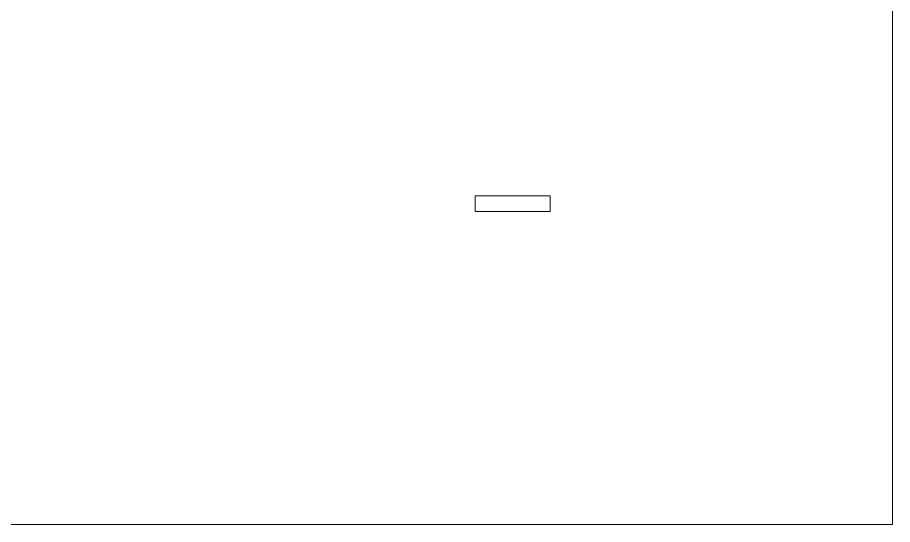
# Model space of a CAD drawing. Header units: centimetres. Extents: x -59 to 59, y -29 to 29.
# Drawn here: x 45.32 to 59.31, y -15.1 to -7 of the extents above; entities that cross this region are included whole.
import ezdxf

# ---------------------------------------------------------------- set-up
doc = ezdxf.new("R2010")
doc.units = ezdxf.units.CM
doc.header["$MEASUREMENT"] = 0
doc.layers.add('Camada 1', color=7, linetype='Continuous')

msp = doc.modelspace()

# ---------------------------------------------------------------- linework, layer by layer
at = {"layer": 'Camada 1', "color": 250, "lineweight": 9}
for points, knots in [([(38.50416, 4.96058), (37.54805, 4.48883), (36.42977, 4.1924), (35.31148, 3.89594), (35.31148, 3.89594), (35.31148, 3.89594), (34.31149, 3.70604), (34.31149, 3.70604), (34.31149, 3.70604), (34.31149, 3.70604), (34.31149, -15.09566), (34.31149, -15.09566), (34.31149, -15.09566), (34.31149, -15.09566), (59.3115, -15.09566), (59.3115, -15.09566), (59.3115, -15.09566), (59.3115, -15.09566), (59.3115, 3.70604), (59.3115, 3.70604), (59.3115, 3.70604), (59.3115, 3.70604), (58.31151, 3.89594), (58.31151, 3.89594), (58.31151, 3.89594), (57.19322, 4.1924), (56.07494, 4.48883), (55.11883, 4.96058), (55.11883, 4.96058), (54.16272, 5.43234), (53.36879, 6.0794), (52.65798, 6.51451), (52.65798, 6.51451), (51.94716, 6.94962), (51.31944, 7.17278), (50.6572, 7.21553), (50.6572, 7.21553), (49.99499, 7.25827), (49.29826, 7.12062), (48.65155, 6.87062), (48.65155, 6.87062), (48.00485, 6.62062), (47.40817, 6.25827), (46.8115, 5.89594), (46.8115, 5.89594), (46.21483, 6.25827), (45.61814, 6.62062), (44.97144, 6.87062), (44.97144, 6.87062), (44.32473, 7.12062), (43.628, 7.25827), (42.96579, 7.21553), (42.96579, 7.21553), (42.30354, 7.17278), (41.67583, 6.94962), (40.96501, 6.51451), (40.96501, 6.51451), (40.2542, 6.0794), (39.46026, 5.43234), (38.50416, 4.96058)], [0, 0, 0, 0, 0.0625, 0.0625, 0.0625, 0.0625, 0.125, 0.125, 0.125, 0.125, 0.1875, 0.1875, 0.1875, 0.1875, 0.25, 0.25, 0.25, 0.25, 0.3125, 0.3125, 0.3125, 0.3125, 0.375, 0.375, 0.375, 0.375, 0.4375, 0.4375, 0.4375, 0.4375, 0.5, 0.5, 0.5, 0.5, 0.5625, 0.5625, 0.5625, 0.5625, 0.625, 0.625, 0.625, 0.625, 0.6875, 0.6875, 0.6875, 0.6875, 0.75, 0.75, 0.75, 0.75, 0.8125, 0.8125, 0.8125, 0.8125, 0.875, 0.875, 0.875, 0.875, 1, 1, 1, 1]), ([(52.63983, -10.09403), (52.63983, -10.09403), (53.83983, -10.09403), (53.83983, -10.09403), (53.83983, -10.09403), (53.83983, -10.09403), (53.83983, -9.84404), (53.83983, -9.84404), (53.83983, -9.84404), (53.83983, -9.84404), (52.63983, -9.84404), (52.63983, -9.84404), (52.63983, -9.84404), (52.63983, -9.84404), (52.63983, -10.09403), (52.63983, -10.09403), (52.63983, -10.09403), (52.63983, -10.09403), (52.63983, -10.09403), (52.63983, -10.09403)], [0, 0, 0, 0, 0.16666667, 0.16666667, 0.16666667, 0.16666667, 0.33333333, 0.33333333, 0.33333333, 0.33333333, 0.5, 0.5, 0.5, 0.5, 0.66666667, 0.66666667, 0.66666667, 0.66666667, 1, 1, 1, 1])]:
    msp.add_open_spline(points, degree=3, knots=knots, dxfattribs=at)

doc.saveas('drawing.dxf')
